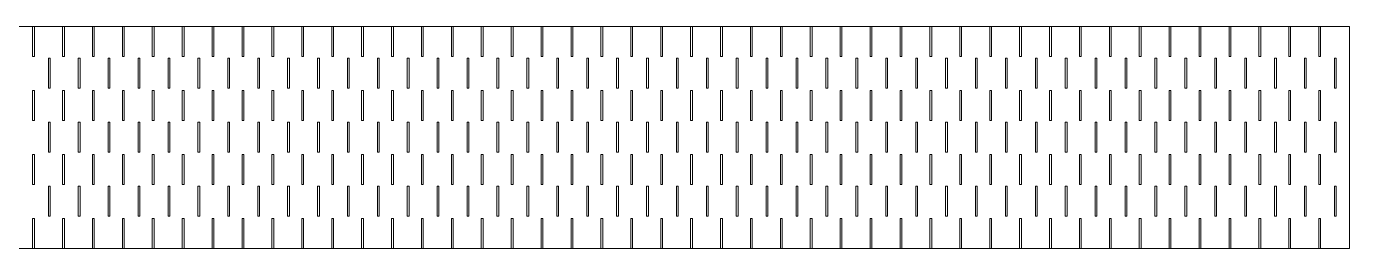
# Model space of a CAD drawing. Header units: millimetres. Extents: x -92 to 84, y 114 to 129.
# Drawn here: x -4.8 to 83.7, y 113.9 to 128.7 of the extents above; entities that cross this region are included whole.
import ezdxf

# ---------------------------------------------------------------- set-up
doc = ezdxf.new("R2010")
doc.units = ezdxf.units.MM
doc.header["$MEASUREMENT"] = 0
doc.layers.add('Camada 1', color=7, linetype='Continuous')

msp = doc.modelspace()

# ---------------------------------------------------------------- linework, layer by layer
at = {"layer": 'Camada 1', "lineweight": 9}
for points in [[(-92.337, 113.8944), (83.663, 113.8944), (83.663, 128.711), (-92.337, 128.711), (-92.337, 113.8944)], [(-4.3972, 126.711), (-4.2768, 126.711), (-4.2768, 128.711), (-4.3972, 128.711), (-4.3972, 126.711)], [(-2.3972, 126.711), (-2.2768, 126.711), (-2.2768, 128.711), (-2.3972, 128.711), (-2.3972, 126.711)], [(-0.3972, 126.711), (-0.2768, 126.711), (-0.2768, 128.711), (-0.3972, 128.711), (-0.3972, 126.711)], [(1.6028, 126.711), (1.7232, 126.711), (1.7232, 128.711), (1.6028, 128.711), (1.6028, 126.711)], [(3.6028, 126.711), (3.7232, 126.711), (3.7232, 128.711), (3.6028, 128.711), (3.6028, 126.711)], [(5.6028, 126.711), (5.7232, 126.711), (5.7232, 128.711), (5.6028, 128.711), (5.6028, 126.711)], [(7.6028, 126.711), (7.7232, 126.711), (7.7232, 128.711), (7.6028, 128.711), (7.6028, 126.711)], [(9.6028, 126.711), (9.7232, 126.711), (9.7232, 128.711), (9.6028, 128.711), (9.6028, 126.711)], [(11.6028, 126.711), (11.7232, 126.711), (11.7232, 128.711), (11.6028, 128.711), (11.6028, 126.711)], [(13.6028, 126.711), (13.7232, 126.711), (13.7232, 128.711), (13.6028, 128.711), (13.6028, 126.711)], [(15.6028, 126.711), (15.7232, 126.711), (15.7232, 128.711), (15.6028, 128.711), (15.6028, 126.711)], [(17.6028, 126.711), (17.7232, 126.711), (17.7232, 128.711), (17.6028, 128.711), (17.6028, 126.711)], [(19.6028, 126.711), (19.7232, 126.711), (19.7232, 128.711), (19.6028, 128.711), (19.6028, 126.711)], [(21.6028, 126.711), (21.7232, 126.711), (21.7232, 128.711), (21.6028, 128.711), (21.6028, 126.711)], [(23.6028, 126.711), (23.7232, 126.711), (23.7232, 128.711), (23.6028, 128.711), (23.6028, 126.711)], [(25.6028, 126.711), (25.7232, 126.711), (25.7232, 128.711), (25.6028, 128.711), (25.6028, 126.711)], [(27.6028, 126.711), (27.7232, 126.711), (27.7232, 128.711), (27.6028, 128.711), (27.6028, 126.711)], [(29.6028, 126.711), (29.7232, 126.711), (29.7232, 128.711), (29.6028, 128.711), (29.6028, 126.711)], [(31.6028, 126.711), (31.7232, 126.711), (31.7232, 128.711), (31.6028, 128.711), (31.6028, 126.711)], [(33.6028, 126.711), (33.7232, 126.711), (33.7232, 128.711), (33.6028, 128.711), (33.6028, 126.711)], [(35.6028, 126.711), (35.7232, 126.711), (35.7232, 128.711), (35.6028, 128.711), (35.6028, 126.711)], [(37.6028, 126.711), (37.7232, 126.711), (37.7232, 128.711), (37.6028, 128.711), (37.6028, 126.711)], [(39.6028, 126.711), (39.7232, 126.711), (39.7232, 128.711), (39.6028, 128.711), (39.6028, 126.711)], [(41.6028, 126.711), (41.7232, 126.711), (41.7232, 128.711), (41.6028, 128.711), (41.6028, 126.711)], [(43.6028, 126.711), (43.7232, 126.711), (43.7232, 128.711), (43.6028, 128.711), (43.6028, 126.711)], [(45.6028, 126.711), (45.7232, 126.711), (45.7232, 128.711), (45.6028, 128.711), (45.6028, 126.711)], [(47.6028, 126.711), (47.7232, 126.711), (47.7232, 128.711), (47.6028, 128.711), (47.6028, 126.711)], [(49.6028, 126.711), (49.7232, 126.711), (49.7232, 128.711), (49.6028, 128.711), (49.6028, 126.711)], [(51.6028, 126.711), (51.7232, 126.711), (51.7232, 128.711), (51.6028, 128.711), (51.6028, 126.711)], [(53.6028, 126.711), (53.7232, 126.711), (53.7232, 128.711), (53.6028, 128.711), (53.6028, 126.711)], [(55.6028, 126.711), (55.7232, 126.711), (55.7232, 128.711), (55.6028, 128.711), (55.6028, 126.711)], [(57.6028, 126.711), (57.7232, 126.711), (57.7232, 128.711), (57.6028, 128.711), (57.6028, 126.711)], [(59.6028, 126.711), (59.7232, 126.711), (59.7232, 128.711), (59.6028, 128.711), (59.6028, 126.711)], [(61.6028, 126.711), (61.7232, 126.711), (61.7232, 128.711), (61.6028, 128.711), (61.6028, 126.711)], [(63.6028, 126.711), (63.7232, 126.711), (63.7232, 128.711), (63.6028, 128.711), (63.6028, 126.711)], [(65.6028, 126.711), (65.7232, 126.711), (65.7232, 128.711), (65.6028, 128.711), (65.6028, 126.711)], [(67.6028, 126.711), (67.7232, 126.711), (67.7232, 128.711), (67.6028, 128.711), (67.6028, 126.711)], [(69.6028, 126.711), (69.7232, 126.711), (69.7232, 128.711), (69.6028, 128.711), (69.6028, 126.711)], [(71.6028, 126.711), (71.7232, 126.711), (71.7232, 128.711), (71.6028, 128.711), (71.6028, 126.711)], [(73.6028, 126.711), (73.7232, 126.711), (73.7232, 128.711), (73.6028, 128.711), (73.6028, 126.711)], [(75.6028, 126.711), (75.7232, 126.711), (75.7232, 128.711), (75.6028, 128.711), (75.6028, 126.711)], [(77.6028, 126.711), (77.7232, 126.711), (77.7232, 128.711), (77.6028, 128.711), (77.6028, 126.711)], [(79.6028, 126.711), (79.7232, 126.711), (79.7232, 128.711), (79.6028, 128.711), (79.6028, 126.711)], [(81.6028, 126.711), (81.7232, 126.711), (81.7232, 128.711), (81.6028, 128.711), (81.6028, 126.711)], [(-3.3472, 124.5888), (-3.2268, 124.5888), (-3.2268, 126.5888), (-3.3472, 126.5888), (-3.3472, 124.5888)], [(-1.3472, 124.5888), (-1.2268, 124.5888), (-1.2268, 126.5888), (-1.3472, 126.5888), (-1.3472, 124.5888)], [(0.6528, 124.5888), (0.7732, 124.5888), (0.7732, 126.5888), (0.6528, 126.5888), (0.6528, 124.5888)], [(2.6528, 124.5888), (2.7732, 124.5888), (2.7732, 126.5888), (2.6528, 126.5888), (2.6528, 124.5888)], [(4.6528, 124.5888), (4.7732, 124.5888), (4.7732, 126.5888), (4.6528, 126.5888), (4.6528, 124.5888)], [(6.6528, 124.5888), (6.7732, 124.5888), (6.7732, 126.5888), (6.6528, 126.5888), (6.6528, 124.5888)], [(8.6528, 124.5888), (8.7732, 124.5888), (8.7732, 126.5888), (8.6528, 126.5888), (8.6528, 124.5888)], [(10.6528, 124.5888), (10.7732, 124.5888), (10.7732, 126.5888), (10.6528, 126.5888), (10.6528, 124.5888)], [(12.6528, 124.5888), (12.7732, 124.5888), (12.7732, 126.5888), (12.6528, 126.5888), (12.6528, 124.5888)], [(14.6528, 124.5888), (14.7732, 124.5888), (14.7732, 126.5888), (14.6528, 126.5888), (14.6528, 124.5888)], [(16.6528, 124.5888), (16.7732, 124.5888), (16.7732, 126.5888), (16.6528, 126.5888), (16.6528, 124.5888)], [(18.6528, 124.5888), (18.7732, 124.5888), (18.7732, 126.5888), (18.6528, 126.5888), (18.6528, 124.5888)], [(20.6528, 124.5888), (20.7732, 124.5888), (20.7732, 126.5888), (20.6528, 126.5888), (20.6528, 124.5888)], [(22.6528, 124.5888), (22.7732, 124.5888), (22.7732, 126.5888), (22.6528, 126.5888), (22.6528, 124.5888)], [(24.6528, 124.5888), (24.7732, 124.5888), (24.7732, 126.5888), (24.6528, 126.5888), (24.6528, 124.5888)], [(26.6528, 124.5888), (26.7732, 124.5888), (26.7732, 126.5888), (26.6528, 126.5888), (26.6528, 124.5888)], [(28.6528, 124.5888), (28.7732, 124.5888), (28.7732, 126.5888), (28.6528, 126.5888), (28.6528, 124.5888)], [(30.6528, 124.5888), (30.7732, 124.5888), (30.7732, 126.5888), (30.6528, 126.5888), (30.6528, 124.5888)], [(32.6528, 124.5888), (32.7732, 124.5888), (32.7732, 126.5888), (32.6528, 126.5888), (32.6528, 124.5888)], [(34.6528, 124.5888), (34.7732, 124.5888), (34.7732, 126.5888), (34.6528, 126.5888), (34.6528, 124.5888)], [(36.6528, 124.5888), (36.7732, 124.5888), (36.7732, 126.5888), (36.6528, 126.5888), (36.6528, 124.5888)], [(38.6528, 124.5888), (38.7732, 124.5888), (38.7732, 126.5888), (38.6528, 126.5888), (38.6528, 124.5888)], [(40.6528, 124.5888), (40.7732, 124.5888), (40.7732, 126.5888), (40.6528, 126.5888), (40.6528, 124.5888)], [(42.6528, 124.5888), (42.7732, 124.5888), (42.7732, 126.5888), (42.6528, 126.5888), (42.6528, 124.5888)], [(44.6528, 124.5888), (44.7732, 124.5888), (44.7732, 126.5888), (44.6528, 126.5888), (44.6528, 124.5888)], [(46.6528, 124.5888), (46.7732, 124.5888), (46.7732, 126.5888), (46.6528, 126.5888), (46.6528, 124.5888)], [(48.6528, 124.5888), (48.7732, 124.5888), (48.7732, 126.5888), (48.6528, 126.5888), (48.6528, 124.5888)], [(50.6528, 124.5888), (50.7732, 124.5888), (50.7732, 126.5888), (50.6528, 126.5888), (50.6528, 124.5888)], [(52.6528, 124.5888), (52.7732, 124.5888), (52.7732, 126.5888), (52.6528, 126.5888), (52.6528, 124.5888)], [(54.6528, 124.5888), (54.7732, 124.5888), (54.7732, 126.5888), (54.6528, 126.5888), (54.6528, 124.5888)], [(56.6528, 124.5888), (56.7732, 124.5888), (56.7732, 126.5888), (56.6528, 126.5888), (56.6528, 124.5888)], [(58.6528, 124.5888), (58.7732, 124.5888), (58.7732, 126.5888), (58.6528, 126.5888), (58.6528, 124.5888)], [(60.6528, 124.5888), (60.7732, 124.5888), (60.7732, 126.5888), (60.6528, 126.5888), (60.6528, 124.5888)], [(62.6528, 124.5888), (62.7732, 124.5888), (62.7732, 126.5888), (62.6528, 126.5888), (62.6528, 124.5888)], [(64.6528, 124.5888), (64.7732, 124.5888), (64.7732, 126.5888), (64.6528, 126.5888), (64.6528, 124.5888)], [(66.6528, 124.5888), (66.7732, 124.5888), (66.7732, 126.5888), (66.6528, 126.5888), (66.6528, 124.5888)], [(68.6528, 124.5888), (68.7732, 124.5888), (68.7732, 126.5888), (68.6528, 126.5888), (68.6528, 124.5888)], [(70.6528, 124.5888), (70.7732, 124.5888), (70.7732, 126.5888), (70.6528, 126.5888), (70.6528, 124.5888)], [(72.6528, 124.5888), (72.7732, 124.5888), (72.7732, 126.5888), (72.6528, 126.5888), (72.6528, 124.5888)], [(74.6528, 124.5888), (74.7732, 124.5888), (74.7732, 126.5888), (74.6528, 126.5888), (74.6528, 124.5888)], [(76.6528, 124.5888), (76.7732, 124.5888), (76.7732, 126.5888), (76.6528, 126.5888), (76.6528, 124.5888)], [(78.6528, 124.5888), (78.7732, 124.5888), (78.7732, 126.5888), (78.6528, 126.5888), (78.6528, 124.5888)], [(80.6528, 124.5888), (80.7732, 124.5888), (80.7732, 126.5888), (80.6528, 126.5888), (80.6528, 124.5888)], [(82.6528, 124.5888), (82.7732, 124.5888), (82.7732, 126.5888), (82.6528, 126.5888), (82.6528, 124.5888)], [(-4.3972, 122.4388), (-4.2768, 122.4388), (-4.2768, 124.4388), (-4.3972, 124.4388), (-4.3972, 122.4388)], [(-2.3972, 122.4388), (-2.2768, 122.4388), (-2.2768, 124.4388), (-2.3972, 124.4388), (-2.3972, 122.4388)], [(-0.3972, 122.4388), (-0.2768, 122.4388), (-0.2768, 124.4388), (-0.3972, 124.4388), (-0.3972, 122.4388)], [(1.6028, 122.4388), (1.7232, 122.4388), (1.7232, 124.4388), (1.6028, 124.4388), (1.6028, 122.4388)], [(3.6028, 122.4388), (3.7232, 122.4388), (3.7232, 124.4388), (3.6028, 124.4388), (3.6028, 122.4388)], [(5.6028, 122.4388), (5.7232, 122.4388), (5.7232, 124.4388), (5.6028, 124.4388), (5.6028, 122.4388)], [(7.6028, 122.4388), (7.7232, 122.4388), (7.7232, 124.4388), (7.6028, 124.4388), (7.6028, 122.4388)], [(9.6028, 122.4388), (9.7232, 122.4388), (9.7232, 124.4388), (9.6028, 124.4388), (9.6028, 122.4388)], [(11.6028, 122.4388), (11.7232, 122.4388), (11.7232, 124.4388), (11.6028, 124.4388), (11.6028, 122.4388)], [(13.6028, 122.4388), (13.7232, 122.4388), (13.7232, 124.4388), (13.6028, 124.4388), (13.6028, 122.4388)], [(15.6028, 122.4388), (15.7232, 122.4388), (15.7232, 124.4388), (15.6028, 124.4388), (15.6028, 122.4388)], [(17.6028, 122.4388), (17.7232, 122.4388), (17.7232, 124.4388), (17.6028, 124.4388), (17.6028, 122.4388)], [(19.6028, 122.4388), (19.7232, 122.4388), (19.7232, 124.4388), (19.6028, 124.4388), (19.6028, 122.4388)], [(21.6028, 122.4388), (21.7232, 122.4388), (21.7232, 124.4388), (21.6028, 124.4388), (21.6028, 122.4388)], [(23.6028, 122.4388), (23.7232, 122.4388), (23.7232, 124.4388), (23.6028, 124.4388), (23.6028, 122.4388)], [(25.6028, 122.4388), (25.7232, 122.4388), (25.7232, 124.4388), (25.6028, 124.4388), (25.6028, 122.4388)], [(27.6028, 122.4388), (27.7232, 122.4388), (27.7232, 124.4388), (27.6028, 124.4388), (27.6028, 122.4388)], [(29.6028, 122.4388), (29.7232, 122.4388), (29.7232, 124.4388), (29.6028, 124.4388), (29.6028, 122.4388)], [(31.6028, 122.4388), (31.7232, 122.4388), (31.7232, 124.4388), (31.6028, 124.4388), (31.6028, 122.4388)], [(33.6028, 122.4388), (33.7232, 122.4388), (33.7232, 124.4388), (33.6028, 124.4388), (33.6028, 122.4388)], [(35.6028, 122.4388), (35.7232, 122.4388), (35.7232, 124.4388), (35.6028, 124.4388), (35.6028, 122.4388)], [(37.6028, 122.4388), (37.7232, 122.4388), (37.7232, 124.4388), (37.6028, 124.4388), (37.6028, 122.4388)], [(39.6028, 122.4388), (39.7232, 122.4388), (39.7232, 124.4388), (39.6028, 124.4388), (39.6028, 122.4388)], [(41.6028, 122.4388), (41.7232, 122.4388), (41.7232, 124.4388), (41.6028, 124.4388), (41.6028, 122.4388)], [(43.6028, 122.4388), (43.7232, 122.4388), (43.7232, 124.4388), (43.6028, 124.4388), (43.6028, 122.4388)], [(45.6028, 122.4388), (45.7232, 122.4388), (45.7232, 124.4388), (45.6028, 124.4388), (45.6028, 122.4388)], [(47.6028, 122.4388), (47.7232, 122.4388), (47.7232, 124.4388), (47.6028, 124.4388), (47.6028, 122.4388)], [(49.6028, 122.4388), (49.7232, 122.4388), (49.7232, 124.4388), (49.6028, 124.4388), (49.6028, 122.4388)], [(51.6028, 122.4388), (51.7232, 122.4388), (51.7232, 124.4388), (51.6028, 124.4388), (51.6028, 122.4388)], [(53.6028, 122.4388), (53.7232, 122.4388), (53.7232, 124.4388), (53.6028, 124.4388), (53.6028, 122.4388)], [(55.6028, 122.4388), (55.7232, 122.4388), (55.7232, 124.4388), (55.6028, 124.4388), (55.6028, 122.4388)], [(57.6028, 122.4388), (57.7232, 122.4388), (57.7232, 124.4388), (57.6028, 124.4388), (57.6028, 122.4388)], [(59.6028, 122.4388), (59.7232, 122.4388), (59.7232, 124.4388), (59.6028, 124.4388), (59.6028, 122.4388)], [(61.6028, 122.4388), (61.7232, 122.4388), (61.7232, 124.4388), (61.6028, 124.4388), (61.6028, 122.4388)], [(63.6028, 122.4388), (63.7232, 122.4388), (63.7232, 124.4388), (63.6028, 124.4388), (63.6028, 122.4388)], [(65.6028, 122.4388), (65.7232, 122.4388), (65.7232, 124.4388), (65.6028, 124.4388), (65.6028, 122.4388)], [(67.6028, 122.4388), (67.7232, 122.4388), (67.7232, 124.4388), (67.6028, 124.4388), (67.6028, 122.4388)], [(69.6028, 122.4388), (69.7232, 122.4388), (69.7232, 124.4388), (69.6028, 124.4388), (69.6028, 122.4388)], [(71.6028, 122.4388), (71.7232, 122.4388), (71.7232, 124.4388), (71.6028, 124.4388), (71.6028, 122.4388)], [(73.6028, 122.4388), (73.7232, 122.4388), (73.7232, 124.4388), (73.6028, 124.4388), (73.6028, 122.4388)], [(75.6028, 122.4388), (75.7232, 122.4388), (75.7232, 124.4388), (75.6028, 124.4388), (75.6028, 122.4388)], [(77.6028, 122.4388), (77.7232, 122.4388), (77.7232, 124.4388), (77.6028, 124.4388), (77.6028, 122.4388)], [(79.6028, 122.4388), (79.7232, 122.4388), (79.7232, 124.4388), (79.6028, 124.4388), (79.6028, 122.4388)], [(81.6028, 122.4388), (81.7232, 122.4388), (81.7232, 124.4388), (81.6028, 124.4388), (81.6028, 122.4388)], [(-3.3472, 120.3166), (-3.2268, 120.3166), (-3.2268, 122.3166), (-3.3472, 122.3166), (-3.3472, 120.3166)], [(-1.3472, 120.3166), (-1.2268, 120.3166), (-1.2268, 122.3166), (-1.3472, 122.3166), (-1.3472, 120.3166)], [(0.6528, 120.3166), (0.7732, 120.3166), (0.7732, 122.3166), (0.6528, 122.3166), (0.6528, 120.3166)], [(2.6528, 120.3166), (2.7732, 120.3166), (2.7732, 122.3166), (2.6528, 122.3166), (2.6528, 120.3166)], [(4.6528, 120.3166), (4.7732, 120.3166), (4.7732, 122.3166), (4.6528, 122.3166), (4.6528, 120.3166)], [(6.6528, 120.3166), (6.7732, 120.3166), (6.7732, 122.3166), (6.6528, 122.3166), (6.6528, 120.3166)], [(8.6528, 120.3166), (8.7732, 120.3166), (8.7732, 122.3166), (8.6528, 122.3166), (8.6528, 120.3166)], [(10.6528, 120.3166), (10.7732, 120.3166), (10.7732, 122.3166), (10.6528, 122.3166), (10.6528, 120.3166)], [(12.6528, 120.3166), (12.7732, 120.3166), (12.7732, 122.3166), (12.6528, 122.3166), (12.6528, 120.3166)], [(14.6528, 120.3166), (14.7732, 120.3166), (14.7732, 122.3166), (14.6528, 122.3166), (14.6528, 120.3166)], [(16.6528, 120.3166), (16.7732, 120.3166), (16.7732, 122.3166), (16.6528, 122.3166), (16.6528, 120.3166)], [(18.6528, 120.3166), (18.7732, 120.3166), (18.7732, 122.3166), (18.6528, 122.3166), (18.6528, 120.3166)], [(20.6528, 120.3166), (20.7732, 120.3166), (20.7732, 122.3166), (20.6528, 122.3166), (20.6528, 120.3166)], [(22.6528, 120.3166), (22.7732, 120.3166), (22.7732, 122.3166), (22.6528, 122.3166), (22.6528, 120.3166)], [(24.6528, 120.3166), (24.7732, 120.3166), (24.7732, 122.3166), (24.6528, 122.3166), (24.6528, 120.3166)], [(26.6528, 120.3166), (26.7732, 120.3166), (26.7732, 122.3166), (26.6528, 122.3166), (26.6528, 120.3166)], [(28.6528, 120.3166), (28.7732, 120.3166), (28.7732, 122.3166), (28.6528, 122.3166), (28.6528, 120.3166)], [(30.6528, 120.3166), (30.7732, 120.3166), (30.7732, 122.3166), (30.6528, 122.3166), (30.6528, 120.3166)], [(32.6528, 120.3166), (32.7732, 120.3166), (32.7732, 122.3166), (32.6528, 122.3166), (32.6528, 120.3166)], [(34.6528, 120.3166), (34.7732, 120.3166), (34.7732, 122.3166), (34.6528, 122.3166), (34.6528, 120.3166)], [(36.6528, 120.3166), (36.7732, 120.3166), (36.7732, 122.3166), (36.6528, 122.3166), (36.6528, 120.3166)], [(38.6528, 120.3166), (38.7732, 120.3166), (38.7732, 122.3166), (38.6528, 122.3166), (38.6528, 120.3166)], [(40.6528, 120.3166), (40.7732, 120.3166), (40.7732, 122.3166), (40.6528, 122.3166), (40.6528, 120.3166)], [(42.6528, 120.3166), (42.7732, 120.3166), (42.7732, 122.3166), (42.6528, 122.3166), (42.6528, 120.3166)], [(44.6528, 120.3166), (44.7732, 120.3166), (44.7732, 122.3166), (44.6528, 122.3166), (44.6528, 120.3166)], [(46.6528, 120.3166), (46.7732, 120.3166), (46.7732, 122.3166), (46.6528, 122.3166), (46.6528, 120.3166)], [(48.6528, 120.3166), (48.7732, 120.3166), (48.7732, 122.3166), (48.6528, 122.3166), (48.6528, 120.3166)], [(50.6528, 120.3166), (50.7732, 120.3166), (50.7732, 122.3166), (50.6528, 122.3166), (50.6528, 120.3166)], [(52.6528, 120.3166), (52.7732, 120.3166), (52.7732, 122.3166), (52.6528, 122.3166), (52.6528, 120.3166)], [(54.6528, 120.3166), (54.7732, 120.3166), (54.7732, 122.3166), (54.6528, 122.3166), (54.6528, 120.3166)], [(56.6528, 120.3166), (56.7732, 120.3166), (56.7732, 122.3166), (56.6528, 122.3166), (56.6528, 120.3166)], [(58.6528, 120.3166), (58.7732, 120.3166), (58.7732, 122.3166), (58.6528, 122.3166), (58.6528, 120.3166)], [(60.6528, 120.3166), (60.7732, 120.3166), (60.7732, 122.3166), (60.6528, 122.3166), (60.6528, 120.3166)], [(62.6528, 120.3166), (62.7732, 120.3166), (62.7732, 122.3166), (62.6528, 122.3166), (62.6528, 120.3166)], [(64.6528, 120.3166), (64.7732, 120.3166), (64.7732, 122.3166), (64.6528, 122.3166), (64.6528, 120.3166)], [(66.6528, 120.3166), (66.7732, 120.3166), (66.7732, 122.3166), (66.6528, 122.3166), (66.6528, 120.3166)], [(68.6528, 120.3166), (68.7732, 120.3166), (68.7732, 122.3166), (68.6528, 122.3166), (68.6528, 120.3166)], [(70.6528, 120.3166), (70.7732, 120.3166), (70.7732, 122.3166), (70.6528, 122.3166), (70.6528, 120.3166)], [(72.6528, 120.3166), (72.7732, 120.3166), (72.7732, 122.3166), (72.6528, 122.3166), (72.6528, 120.3166)], [(74.6528, 120.3166), (74.7732, 120.3166), (74.7732, 122.3166), (74.6528, 122.3166), (74.6528, 120.3166)], [(76.6528, 120.3166), (76.7732, 120.3166), (76.7732, 122.3166), (76.6528, 122.3166), (76.6528, 120.3166)], [(78.6528, 120.3166), (78.7732, 120.3166), (78.7732, 122.3166), (78.6528, 122.3166), (78.6528, 120.3166)], [(80.6528, 120.3166), (80.7732, 120.3166), (80.7732, 122.3166), (80.6528, 122.3166), (80.6528, 120.3166)], [(82.6528, 120.3166), (82.7732, 120.3166), (82.7732, 122.3166), (82.6528, 122.3166), (82.6528, 120.3166)], [(-4.3972, 118.1666), (-4.2768, 118.1666), (-4.2768, 120.1666), (-4.3972, 120.1666), (-4.3972, 118.1666)], [(-2.3972, 118.1666), (-2.2768, 118.1666), (-2.2768, 120.1666), (-2.3972, 120.1666), (-2.3972, 118.1666)], [(-0.3972, 118.1666), (-0.2768, 118.1666), (-0.2768, 120.1666), (-0.3972, 120.1666), (-0.3972, 118.1666)], [(1.6028, 118.1666), (1.7232, 118.1666), (1.7232, 120.1666), (1.6028, 120.1666), (1.6028, 118.1666)], [(3.6028, 118.1666), (3.7232, 118.1666), (3.7232, 120.1666), (3.6028, 120.1666), (3.6028, 118.1666)], [(5.6028, 118.1666), (5.7232, 118.1666), (5.7232, 120.1666), (5.6028, 120.1666), (5.6028, 118.1666)], [(7.6028, 118.1666), (7.7232, 118.1666), (7.7232, 120.1666), (7.6028, 120.1666), (7.6028, 118.1666)], [(9.6028, 118.1666), (9.7232, 118.1666), (9.7232, 120.1666), (9.6028, 120.1666), (9.6028, 118.1666)], [(11.6028, 118.1666), (11.7232, 118.1666), (11.7232, 120.1666), (11.6028, 120.1666), (11.6028, 118.1666)], [(13.6028, 118.1666), (13.7232, 118.1666), (13.7232, 120.1666), (13.6028, 120.1666), (13.6028, 118.1666)], [(15.6028, 118.1666), (15.7232, 118.1666), (15.7232, 120.1666), (15.6028, 120.1666), (15.6028, 118.1666)], [(17.6028, 118.1666), (17.7232, 118.1666), (17.7232, 120.1666), (17.6028, 120.1666), (17.6028, 118.1666)], [(19.6028, 118.1666), (19.7232, 118.1666), (19.7232, 120.1666), (19.6028, 120.1666), (19.6028, 118.1666)], [(21.6028, 118.1666), (21.7232, 118.1666), (21.7232, 120.1666), (21.6028, 120.1666), (21.6028, 118.1666)], [(23.6028, 118.1666), (23.7232, 118.1666), (23.7232, 120.1666), (23.6028, 120.1666), (23.6028, 118.1666)], [(25.6028, 118.1666), (25.7232, 118.1666), (25.7232, 120.1666), (25.6028, 120.1666), (25.6028, 118.1666)], [(27.6028, 118.1666), (27.7232, 118.1666), (27.7232, 120.1666), (27.6028, 120.1666), (27.6028, 118.1666)], [(29.6028, 118.1666), (29.7232, 118.1666), (29.7232, 120.1666), (29.6028, 120.1666), (29.6028, 118.1666)], [(31.6028, 118.1666), (31.7232, 118.1666), (31.7232, 120.1666), (31.6028, 120.1666), (31.6028, 118.1666)], [(33.6028, 118.1666), (33.7232, 118.1666), (33.7232, 120.1666), (33.6028, 120.1666), (33.6028, 118.1666)], [(35.6028, 118.1666), (35.7232, 118.1666), (35.7232, 120.1666), (35.6028, 120.1666), (35.6028, 118.1666)], [(37.6028, 118.1666), (37.7232, 118.1666), (37.7232, 120.1666), (37.6028, 120.1666), (37.6028, 118.1666)], [(39.6028, 118.1666), (39.7232, 118.1666), (39.7232, 120.1666), (39.6028, 120.1666), (39.6028, 118.1666)], [(41.6028, 118.1666), (41.7232, 118.1666), (41.7232, 120.1666), (41.6028, 120.1666), (41.6028, 118.1666)], [(43.6028, 118.1666), (43.7232, 118.1666), (43.7232, 120.1666), (43.6028, 120.1666), (43.6028, 118.1666)], [(45.6028, 118.1666), (45.7232, 118.1666), (45.7232, 120.1666), (45.6028, 120.1666), (45.6028, 118.1666)], [(47.6028, 118.1666), (47.7232, 118.1666), (47.7232, 120.1666), (47.6028, 120.1666), (47.6028, 118.1666)], [(49.6028, 118.1666), (49.7232, 118.1666), (49.7232, 120.1666), (49.6028, 120.1666), (49.6028, 118.1666)], [(51.6028, 118.1666), (51.7232, 118.1666), (51.7232, 120.1666), (51.6028, 120.1666), (51.6028, 118.1666)], [(53.6028, 118.1666), (53.7232, 118.1666), (53.7232, 120.1666), (53.6028, 120.1666), (53.6028, 118.1666)], [(55.6028, 118.1666), (55.7232, 118.1666), (55.7232, 120.1666), (55.6028, 120.1666), (55.6028, 118.1666)], [(57.6028, 118.1666), (57.7232, 118.1666), (57.7232, 120.1666), (57.6028, 120.1666), (57.6028, 118.1666)], [(59.6028, 118.1666), (59.7232, 118.1666), (59.7232, 120.1666), (59.6028, 120.1666), (59.6028, 118.1666)], [(61.6028, 118.1666), (61.7232, 118.1666), (61.7232, 120.1666), (61.6028, 120.1666), (61.6028, 118.1666)], [(63.6028, 118.1666), (63.7232, 118.1666), (63.7232, 120.1666), (63.6028, 120.1666), (63.6028, 118.1666)], [(65.6028, 118.1666), (65.7232, 118.1666), (65.7232, 120.1666), (65.6028, 120.1666), (65.6028, 118.1666)], [(67.6028, 118.1666), (67.7232, 118.1666), (67.7232, 120.1666), (67.6028, 120.1666), (67.6028, 118.1666)], [(69.6028, 118.1666), (69.7232, 118.1666), (69.7232, 120.1666), (69.6028, 120.1666), (69.6028, 118.1666)], [(71.6028, 118.1666), (71.7232, 118.1666), (71.7232, 120.1666), (71.6028, 120.1666), (71.6028, 118.1666)], [(73.6028, 118.1666), (73.7232, 118.1666), (73.7232, 120.1666), (73.6028, 120.1666), (73.6028, 118.1666)], [(75.6028, 118.1666), (75.7232, 118.1666), (75.7232, 120.1666), (75.6028, 120.1666), (75.6028, 118.1666)], [(77.6028, 118.1666), (77.7232, 118.1666), (77.7232, 120.1666), (77.6028, 120.1666), (77.6028, 118.1666)], [(79.6028, 118.1666), (79.7232, 118.1666), (79.7232, 120.1666), (79.6028, 120.1666), (79.6028, 118.1666)], [(81.6028, 118.1666), (81.7232, 118.1666), (81.7232, 120.1666), (81.6028, 120.1666), (81.6028, 118.1666)], [(-3.3472, 116.0444), (-3.2268, 116.0444), (-3.2268, 118.0444), (-3.3472, 118.0444), (-3.3472, 116.0444)], [(-1.3472, 116.0444), (-1.2268, 116.0444), (-1.2268, 118.0444), (-1.3472, 118.0444), (-1.3472, 116.0444)], [(0.6528, 116.0444), (0.7732, 116.0444), (0.7732, 118.0444), (0.6528, 118.0444), (0.6528, 116.0444)], [(2.6528, 116.0444), (2.7732, 116.0444), (2.7732, 118.0444), (2.6528, 118.0444), (2.6528, 116.0444)], [(4.6528, 116.0444), (4.7732, 116.0444), (4.7732, 118.0444), (4.6528, 118.0444), (4.6528, 116.0444)], [(6.6528, 116.0444), (6.7732, 116.0444), (6.7732, 118.0444), (6.6528, 118.0444), (6.6528, 116.0444)], [(8.6528, 116.0444), (8.7732, 116.0444), (8.7732, 118.0444), (8.6528, 118.0444), (8.6528, 116.0444)], [(10.6528, 116.0444), (10.7732, 116.0444), (10.7732, 118.0444), (10.6528, 118.0444), (10.6528, 116.0444)], [(12.6528, 116.0444), (12.7732, 116.0444), (12.7732, 118.0444), (12.6528, 118.0444), (12.6528, 116.0444)], [(14.6528, 116.0444), (14.7732, 116.0444), (14.7732, 118.0444), (14.6528, 118.0444), (14.6528, 116.0444)], [(16.6528, 116.0444), (16.7732, 116.0444), (16.7732, 118.0444), (16.6528, 118.0444), (16.6528, 116.0444)], [(18.6528, 116.0444), (18.7732, 116.0444), (18.7732, 118.0444), (18.6528, 118.0444), (18.6528, 116.0444)], [(20.6528, 116.0444), (20.7732, 116.0444), (20.7732, 118.0444), (20.6528, 118.0444), (20.6528, 116.0444)], [(22.6528, 116.0444), (22.7732, 116.0444), (22.7732, 118.0444), (22.6528, 118.0444), (22.6528, 116.0444)], [(24.6528, 116.0444), (24.7732, 116.0444), (24.7732, 118.0444), (24.6528, 118.0444), (24.6528, 116.0444)], [(26.6528, 116.0444), (26.7732, 116.0444), (26.7732, 118.0444), (26.6528, 118.0444), (26.6528, 116.0444)], [(28.6528, 116.0444), (28.7732, 116.0444), (28.7732, 118.0444), (28.6528, 118.0444), (28.6528, 116.0444)], [(30.6528, 116.0444), (30.7732, 116.0444), (30.7732, 118.0444), (30.6528, 118.0444), (30.6528, 116.0444)], [(32.6528, 116.0444), (32.7732, 116.0444), (32.7732, 118.0444), (32.6528, 118.0444), (32.6528, 116.0444)], [(34.6528, 116.0444), (34.7732, 116.0444), (34.7732, 118.0444), (34.6528, 118.0444), (34.6528, 116.0444)], [(36.6528, 116.0444), (36.7732, 116.0444), (36.7732, 118.0444), (36.6528, 118.0444), (36.6528, 116.0444)], [(38.6528, 116.0444), (38.7732, 116.0444), (38.7732, 118.0444), (38.6528, 118.0444), (38.6528, 116.0444)], [(40.6528, 116.0444), (40.7732, 116.0444), (40.7732, 118.0444), (40.6528, 118.0444), (40.6528, 116.0444)], [(42.6528, 116.0444), (42.7732, 116.0444), (42.7732, 118.0444), (42.6528, 118.0444), (42.6528, 116.0444)], [(44.6528, 116.0444), (44.7732, 116.0444), (44.7732, 118.0444), (44.6528, 118.0444), (44.6528, 116.0444)], [(46.6528, 116.0444), (46.7732, 116.0444), (46.7732, 118.0444), (46.6528, 118.0444), (46.6528, 116.0444)], [(48.6528, 116.0444), (48.7732, 116.0444), (48.7732, 118.0444), (48.6528, 118.0444), (48.6528, 116.0444)], [(50.6528, 116.0444), (50.7732, 116.0444), (50.7732, 118.0444), (50.6528, 118.0444), (50.6528, 116.0444)], [(52.6528, 116.0444), (52.7732, 116.0444), (52.7732, 118.0444), (52.6528, 118.0444), (52.6528, 116.0444)], [(54.6528, 116.0444), (54.7732, 116.0444), (54.7732, 118.0444), (54.6528, 118.0444), (54.6528, 116.0444)], [(56.6528, 116.0444), (56.7732, 116.0444), (56.7732, 118.0444), (56.6528, 118.0444), (56.6528, 116.0444)], [(58.6528, 116.0444), (58.7732, 116.0444), (58.7732, 118.0444), (58.6528, 118.0444), (58.6528, 116.0444)], [(60.6528, 116.0444), (60.7732, 116.0444), (60.7732, 118.0444), (60.6528, 118.0444), (60.6528, 116.0444)], [(62.6528, 116.0444), (62.7732, 116.0444), (62.7732, 118.0444), (62.6528, 118.0444), (62.6528, 116.0444)], [(64.6528, 116.0444), (64.7732, 116.0444), (64.7732, 118.0444), (64.6528, 118.0444), (64.6528, 116.0444)], [(66.6528, 116.0444), (66.7732, 116.0444), (66.7732, 118.0444), (66.6528, 118.0444), (66.6528, 116.0444)], [(68.6528, 116.0444), (68.7732, 116.0444), (68.7732, 118.0444), (68.6528, 118.0444), (68.6528, 116.0444)], [(70.6528, 116.0444), (70.7732, 116.0444), (70.7732, 118.0444), (70.6528, 118.0444), (70.6528, 116.0444)], [(72.6528, 116.0444), (72.7732, 116.0444), (72.7732, 118.0444), (72.6528, 118.0444), (72.6528, 116.0444)], [(74.6528, 116.0444), (74.7732, 116.0444), (74.7732, 118.0444), (74.6528, 118.0444), (74.6528, 116.0444)], [(76.6528, 116.0444), (76.7732, 116.0444), (76.7732, 118.0444), (76.6528, 118.0444), (76.6528, 116.0444)], [(78.6528, 116.0444), (78.7732, 116.0444), (78.7732, 118.0444), (78.6528, 118.0444), (78.6528, 116.0444)], [(80.6528, 116.0444), (80.7732, 116.0444), (80.7732, 118.0444), (80.6528, 118.0444), (80.6528, 116.0444)], [(82.6528, 116.0444), (82.7732, 116.0444), (82.7732, 118.0444), (82.6528, 118.0444), (82.6528, 116.0444)], [(-4.3972, 113.8944), (-4.2768, 113.8944), (-4.2768, 115.8944), (-4.3972, 115.8944), (-4.3972, 113.8944)], [(-2.3972, 113.8944), (-2.2768, 113.8944), (-2.2768, 115.8944), (-2.3972, 115.8944), (-2.3972, 113.8944)], [(-0.3972, 113.8944), (-0.2768, 113.8944), (-0.2768, 115.8944), (-0.3972, 115.8944), (-0.3972, 113.8944)], [(1.6028, 113.8944), (1.7232, 113.8944), (1.7232, 115.8944), (1.6028, 115.8944), (1.6028, 113.8944)], [(3.6028, 113.8944), (3.7232, 113.8944), (3.7232, 115.8944), (3.6028, 115.8944), (3.6028, 113.8944)], [(5.6028, 113.8944), (5.7232, 113.8944), (5.7232, 115.8944), (5.6028, 115.8944), (5.6028, 113.8944)], [(7.6028, 113.8944), (7.7232, 113.8944), (7.7232, 115.8944), (7.6028, 115.8944), (7.6028, 113.8944)], [(9.6028, 113.8944), (9.7232, 113.8944), (9.7232, 115.8944), (9.6028, 115.8944), (9.6028, 113.8944)], [(11.6028, 113.8944), (11.7232, 113.8944), (11.7232, 115.8944), (11.6028, 115.8944), (11.6028, 113.8944)], [(13.6028, 113.8944), (13.7232, 113.8944), (13.7232, 115.8944), (13.6028, 115.8944), (13.6028, 113.8944)], [(15.6028, 113.8944), (15.7232, 113.8944), (15.7232, 115.8944), (15.6028, 115.8944), (15.6028, 113.8944)], [(17.6028, 113.8944), (17.7232, 113.8944), (17.7232, 115.8944), (17.6028, 115.8944), (17.6028, 113.8944)], [(19.6028, 113.8944), (19.7232, 113.8944), (19.7232, 115.8944), (19.6028, 115.8944), (19.6028, 113.8944)], [(21.6028, 113.8944), (21.7232, 113.8944), (21.7232, 115.8944), (21.6028, 115.8944), (21.6028, 113.8944)], [(23.6028, 113.8944), (23.7232, 113.8944), (23.7232, 115.8944), (23.6028, 115.8944), (23.6028, 113.8944)], [(25.6028, 113.8944), (25.7232, 113.8944), (25.7232, 115.8944), (25.6028, 115.8944), (25.6028, 113.8944)], [(27.6028, 113.8944), (27.7232, 113.8944), (27.7232, 115.8944), (27.6028, 115.8944), (27.6028, 113.8944)], [(29.6028, 113.8944), (29.7232, 113.8944), (29.7232, 115.8944), (29.6028, 115.8944), (29.6028, 113.8944)], [(31.6028, 113.8944), (31.7232, 113.8944), (31.7232, 115.8944), (31.6028, 115.8944), (31.6028, 113.8944)], [(33.6028, 113.8944), (33.7232, 113.8944), (33.7232, 115.8944), (33.6028, 115.8944), (33.6028, 113.8944)], [(35.6028, 113.8944), (35.7232, 113.8944), (35.7232, 115.8944), (35.6028, 115.8944), (35.6028, 113.8944)], [(37.6028, 113.8944), (37.7232, 113.8944), (37.7232, 115.8944), (37.6028, 115.8944), (37.6028, 113.8944)], [(39.6028, 113.8944), (39.7232, 113.8944), (39.7232, 115.8944), (39.6028, 115.8944), (39.6028, 113.8944)], [(41.6028, 113.8944), (41.7232, 113.8944), (41.7232, 115.8944), (41.6028, 115.8944), (41.6028, 113.8944)], [(43.6028, 113.8944), (43.7232, 113.8944), (43.7232, 115.8944), (43.6028, 115.8944), (43.6028, 113.8944)], [(45.6028, 113.8944), (45.7232, 113.8944), (45.7232, 115.8944), (45.6028, 115.8944), (45.6028, 113.8944)], [(47.6028, 113.8944), (47.7232, 113.8944), (47.7232, 115.8944), (47.6028, 115.8944), (47.6028, 113.8944)], [(49.6028, 113.8944), (49.7232, 113.8944), (49.7232, 115.8944), (49.6028, 115.8944), (49.6028, 113.8944)], [(51.6028, 113.8944), (51.7232, 113.8944), (51.7232, 115.8944), (51.6028, 115.8944), (51.6028, 113.8944)], [(53.6028, 113.8944), (53.7232, 113.8944), (53.7232, 115.8944), (53.6028, 115.8944), (53.6028, 113.8944)], [(55.6028, 113.8944), (55.7232, 113.8944), (55.7232, 115.8944), (55.6028, 115.8944), (55.6028, 113.8944)], [(57.6028, 113.8944), (57.7232, 113.8944), (57.7232, 115.8944), (57.6028, 115.8944), (57.6028, 113.8944)], [(59.6028, 113.8944), (59.7232, 113.8944), (59.7232, 115.8944), (59.6028, 115.8944), (59.6028, 113.8944)], [(61.6028, 113.8944), (61.7232, 113.8944), (61.7232, 115.8944), (61.6028, 115.8944), (61.6028, 113.8944)], [(63.6028, 113.8944), (63.7232, 113.8944), (63.7232, 115.8944), (63.6028, 115.8944), (63.6028, 113.8944)], [(65.6028, 113.8944), (65.7232, 113.8944), (65.7232, 115.8944), (65.6028, 115.8944), (65.6028, 113.8944)], [(67.6028, 113.8944), (67.7232, 113.8944), (67.7232, 115.8944), (67.6028, 115.8944), (67.6028, 113.8944)], [(69.6028, 113.8944), (69.7232, 113.8944), (69.7232, 115.8944), (69.6028, 115.8944), (69.6028, 113.8944)], [(71.6028, 113.8944), (71.7232, 113.8944), (71.7232, 115.8944), (71.6028, 115.8944), (71.6028, 113.8944)], [(73.6028, 113.8944), (73.7232, 113.8944), (73.7232, 115.8944), (73.6028, 115.8944), (73.6028, 113.8944)], [(75.6028, 113.8944), (75.7232, 113.8944), (75.7232, 115.8944), (75.6028, 115.8944), (75.6028, 113.8944)], [(77.6028, 113.8944), (77.7232, 113.8944), (77.7232, 115.8944), (77.6028, 115.8944), (77.6028, 113.8944)], [(79.6028, 113.8944), (79.7232, 113.8944), (79.7232, 115.8944), (79.6028, 115.8944), (79.6028, 113.8944)], [(81.6028, 113.8944), (81.7232, 113.8944), (81.7232, 115.8944), (81.6028, 115.8944), (81.6028, 113.8944)]]:
    msp.add_lwpolyline(points, close=True, dxfattribs=at)

doc.saveas('drawing.dxf')
